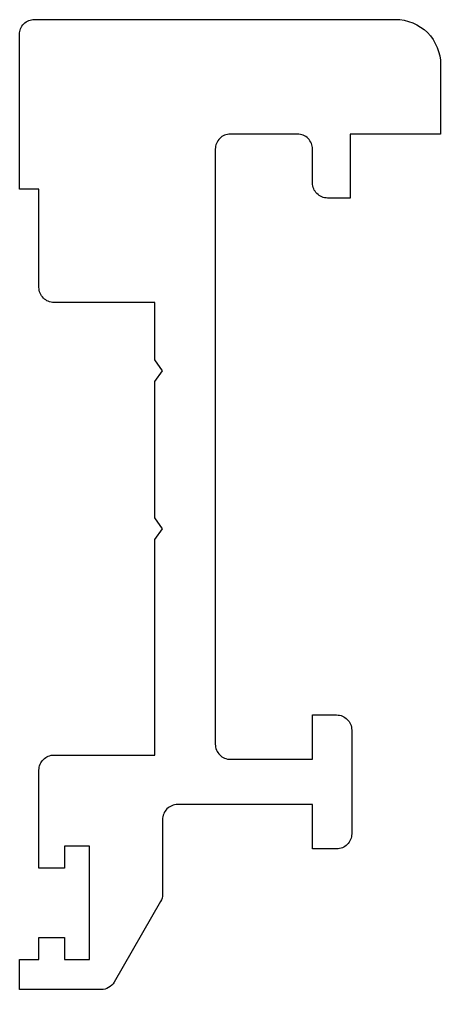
# Model space of a CAD drawing. Extents: x 165 to 193, y 170.9 to 235.2.
import ezdxf

# ---------------------------------------------------------------- set-up
doc = ezdxf.new("R2010")
doc.units = 0
doc.layers.get('0').update_dxf_attribs({"linetype": 'CONTINUOUS'})

msp = doc.modelspace()

# ---------------------------------------------------------------- linework, layer by layer
msp.add_lwpolyline([(166.306, 185.48, -0.414214), (167.306, 186.48), (174.006, 186.48), (174.006, 200.766), (174.506, 201.48), (174.006, 202.194), (174.006, 211.242), (174.506, 211.956), (174.006, 212.67), (174.006, 216.48), (167.306, 216.48, -0.414214), (166.306, 217.48), (166.306, 223.98), (165.006, 223.98), (165.006, 234.242, -0.414214), (166.006, 235.242), (189.96, 235.242, -0.414214), (192.96, 232.242), (192.96, 227.642), (186.96, 227.642), (186.96, 223.401), (185.46, 223.401, -0.414214), (184.46, 224.401), (184.46, 226.642, 0.414214), (183.46, 227.642), (179.006, 227.642, 0.414214), (178.006, 226.642), (178.006, 187.195, 0.414214), (179.006, 186.195), (184.46, 186.195), (184.46, 189.136), (186.06, 189.136, -0.414214), (187.06, 188.136), (187.06, 181.253, -0.414214), (186.06, 180.253), (184.46, 180.253), (184.46, 183.195), (175.506, 183.195, 0.414214), (174.506, 182.195), (174.506, 177.26, -0.131652), (174.372, 176.76), (171.295, 171.43, -0.267949), (170.429, 170.93), (165.006, 170.93), (165.006, 172.93), (166.306, 172.93), (166.306, 174.38), (168.006, 174.38), (168.006, 172.93), (169.656, 172.93), (169.656, 180.43), (168.006, 180.43), (168.006, 178.98), (166.306, 178.98)], format="xyb", close=True)

doc.saveas('drawing.dxf')
